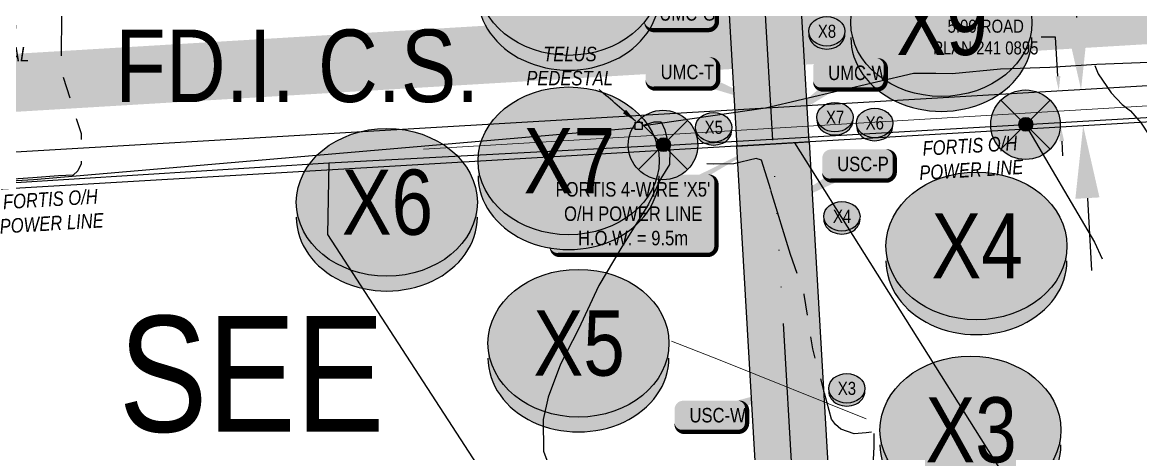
# Model space of a CAD drawing. Extents: x 312545 to 320442, y 5540407 to 5546054.
# Drawn here: x 316185.4 to 316339.9, y 5541299.6 to 5541359.2 of the extents above; entities that cross this region are included whole.
import ezdxf
from ezdxf.enums import TextEntityAlignment as Align

# ---------------------------------------------------------------- set-up
doc = ezdxf.new("R2010")
doc.units = 0
doc.header["$LTSCALE"] = 5
doc.header["$PDSIZE"] = 0.5
doc.linetypes.add('COOP2', pattern=[10, 5, -1, 0, -1, 0, -1, 0, -1, 0, -1])
doc.linetypes.add('POWERLINE5', pattern=[7.8, 2.4, -0.6, 0.6, -0.6, 0.6, -0.6, 2.4])
doc.layers.get('Defpoints').update_dxf_attribs({"color": 9})
for name, color, linetype in [('AS-POWER', 104, 'foc-POWER'), ('AS-POWER-EXISTING', 72, 'POWERLINE5'), ('AS-POWER-EXISTING-1000', 72, 'POWERLINE5'), ('AS-POWER-EXISTING-PP', 72, 'Continuous'), ('AS-POWER-EXISTING-PP-1000', 72, 'Continuous'), ('AS-POWER-T-1000', 104, 'Continuous'), ('AS-ROADS', 254, 'Continuous'), ('AS-TELEPHONE', 224, 'foc-TEL'), ('AS-TELEPHONE-T-1000', 224, 'Continuous'), ('DETAIL-T', 7, 'Continuous'), ('L-MON', 1, 'Continuous'), ('L-SEC', 7, 'Continuous'), ('L-TITLEDB', 4, 'Continuous'), ('L-TITLEDB-T', 4, 'Continuous'), ('L-TITLEDB-T-1000', 4, 'Continuous'), ('P-APEX RECON PAY ITEMS-1000', 240, 'Continuous'), ('P-APEX RECON-URBAN', 30, 'COOP2'), ('P-APEX RECON-WORK AREA', 104, 'Continuous'), ('P-CROSSINGS', 250, 'Continuous'), ('P-CROSSINGS-1000', 250, 'Continuous')]:
    doc.layers.add(name, color=color, linetype=linetype)
doc.layers.add('AS-WATER PIPE', color=7, linetype='foc-WATER', lineweight=9, true_color=0x8ac4ff)
doc.layers.add('P-APEX RECON-TO BE DRILLED-H', color=7, linetype='Continuous', true_color=0xffafe1)
doc.styles.add('1.8', font='ARIALN.TTF', dxfattribs={"height": 1.8})
doc.styles.add('175L', font='ARIALN.TTF', dxfattribs={"height": 10})
doc.styles.add('80', font='ARIALN.TTF', dxfattribs={"height": 10})
doc.styles.add('80CG', font='ARIALN.TTF', dxfattribs={"height": 10})
doc.styles.add('Crossing', font='ARIALN.TTF', dxfattribs={"height": 10})
doc.styles.add('foc-LtypeFont', font='ARIALN.TTF', dxfattribs={"height": 7.35})
doc.linetypes.add('foc-POWER', pattern='A,6,-1,["P",foc-LtypeFont,S=0.2,R=0,X=-0.625,Y=-0.75],-1.24,4', length=12.24)
doc.linetypes.add('foc-TEL', pattern='A,2,-1,["T",foc-LtypeFont,S=0.2,R=0,X=-0.425,Y=-0.75],-1.24,8', length=12.24)
doc.linetypes.add('foc-WATER', pattern='A,10,-1,["W",foc-LtypeFont,S=0.2,R=0,X=-0.425,Y=-0.75],-2', length=13)
doc.dimstyles.new('Compass 1 000', dxfattribs={"dimtxt": 1.8, "dimasz": 2, "dimexe": 0.2, "dimexo": 0.0625, "dimgap": 0.5, "dimtad": 0, "dimtih": 1, "dimtoh": 1, "dimzin": 0, "dimdsep": 46, "dimtxsty": '1.8', "dimcen": 0.1, "dimse1": 1, "dimse2": 1, "dimclrd": 256, "dimclrt": 256, "dimaunit": 1, "dimadec": 4, "dimazin": 0, "dimtfac": 0.06, "dimtofl": 0, "dimtmove": 0, "dimatfit": 0, "dimfxl": 0.2, "dimtolj": 1, "dimtzin": 0, "dimlwd": -1, "dimarcsym": 0})
doc.dimstyles.new('Compass 5 000', dxfattribs={"dimscale": 5, "dimtxt": 9, "dimasz": 2, "dimexe": 0.2, "dimexo": 0.0625, "dimgap": 0.5, "dimtad": 0, "dimtih": 1, "dimtoh": 1, "dimzin": 0, "dimdsep": 46, "dimtxsty": '80CG', "dimcen": 0.1, "dimse1": 1, "dimse2": 1, "dimclrd": 256, "dimclrt": 256, "dimaunit": 1, "dimadec": 4, "dimazin": 0, "dimtfac": 0.06, "dimtofl": 0, "dimtmove": 0, "dimatfit": 1, "dimfxl": 0.2, "dimtolj": 1, "dimtzin": 0, "dimlwd": -1, "dimarcsym": 0})

# ---------------------------------------------------------------- blocks, each defined once
blk = doc.blocks.new('POWERPOLE')
h = blk.add_hatch(color=255)
edge = h.paths.add_edge_path()
edge.add_arc((0, 0), 0.96, 0, 360)
at = {"linetype": 'Continuous'}
for p, q in [((0.679, -0.679), (-0.679, 0.679)), ((-0.679, -0.679), (0.679, 0.679))]:
    blk.add_line(p, q, dxfattribs=at)
blk.add_circle((0, 0), 0.96, dxfattribs=at)
blk = doc.blocks.new('*D428')
at = {"layer": 'Defpoints', "color": 0, "transparency": 16777216}
for p in [(316328.56, 5541349.75), (316328.85, 5541349.76), (316329.14, 5541344.77)]:
    blk.add_point(p, dxfattribs=at)
at = {"layer": 'L-TITLEDB-T-1000', "transparency": 16777216}
for p, q in [((316328.13, 5541357.14), (316326.13, 5541357.14)), ((316328.45, 5541351.74), (316328.13, 5541357.14)), ((316328.97, 5541342.76), (316329.09, 5541340.76))]:
    blk.add_line(p, q, dxfattribs=at)
for points in [[(316328.78, 5541351.76), (316328.11, 5541351.72), (316328.56, 5541349.75)], [(316329.3, 5541342.78), (316328.64, 5541342.74), (316328.85, 5541344.76)]]:
    blk.add_solid(points, dxfattribs=at)
at = {"layer": 'L-TITLEDB-T-1000', "transparency": 16777216, "insert": (316318.47, 5541357.14), "char_height": 1.8, "attachment_point": 5, "style": '1.8'}
blk.add_mtext('\\A1;5.00 ROAD\\PPLAN 241 0895', dxfattribs=at)
blk = doc.blocks.new('*D1707')
at = {"layer": 'Defpoints', "color": 0, "transparency": 16777216}
for p in [(316322.24, 5541349.32), (316331.93, 5541344.88), (316322.53, 5541344.33)]:
    blk.add_point(p, dxfattribs=at)
at = {"layer": 'L-TITLEDB-T', "transparency": 16777216}
for p, q in [((316325.12, 5541461.07), (316315.12, 5541461.07)), ((316331.05, 5541359.86), (316325.12, 5541461.07)), ((316332.51, 5541334.9), (316333.1, 5541324.92))]:
    blk.add_line(p, q, dxfattribs=at)
for points in [[(316332.71, 5541359.95), (316329.39, 5541359.76), (316331.64, 5541349.87)], [(316334.18, 5541335), (316330.85, 5541334.8), (316331.93, 5541344.88)]]:
    blk.add_solid(points, dxfattribs=at)
at = {"layer": 'L-TITLEDB-T', "transparency": 16777216, "insert": (316272.85, 5541461.07), "char_height": 10, "attachment_point": 5, "style": '80CG'}
blk.add_mtext('\\A1;5.00 ROAD\\PPLAN 241 0895', dxfattribs=at)
blk = doc.blocks.new('*U1807')
h = blk.add_hatch(color=255)
edge = h.paths.add_edge_path()
edge.add_line((-51.5, -28.5), (51.5, -28.5))
edge.add_arc((51.5, -22.5), 6, 270, 360)
edge.add_line((57.5, -22.5), (57.5, 21))
edge.add_arc((51.5, 21), 6, 0, 90)
edge.add_line((51.5, 27), (-51.5, 27))
edge.add_arc((-51.5, 21), 6, 90, 180)
edge.add_line((-57.5, 21), (-57.5, -22.5))
edge.add_arc((-51.5, -22.5), 6, 180, 270)
at = {"color": 104, "flags": 128}
blk.add_lwpolyline([(96.71, 52.25, 0, 7.5, 0), (0, 0, 0, 0, 0)], format="xyseb", dxfattribs=at)
blk.add_lwpolyline([(-51.5, -28.5, 3, 3, 0), (51.5, -28.5, 3, 3, 0.414214), (57.5, -22.5, 3, 3, 0), (57.5, 21, 3, 0, 0.414214), (51.5, 27, 0, 0, 0), (-51.5, 27, 0, 0, 0.414214), (-57.5, 21, 0, 0, 0), (-57.5, -22.5, 0, 3, 0.414214)], format="xyseb", close=True, dxfattribs=at)
at = {"color": 104, "style": '80'}
blk.add_attdef('ENTER_TEXT_001', (-26.85, -4.92), '', height=10, dxfattribs=at)
blk = doc.blocks.new('*U1816')
at = {"true_color": 0xffffa8}
h = blk.add_hatch(color=51, dxfattribs=at)
edge = h.paths.add_edge_path()
edge.add_line((-19, -11.5), (19, -11.5))
edge.add_arc((19, -5.5), 6, 270, 360)
edge.add_line((25, -5.5), (25, 4))
edge.add_arc((19, 4), 6, 0, 90)
edge.add_line((19, 10), (-19, 10))
edge.add_arc((-19, 4), 6, 90, 180)
edge.add_line((-25, 4), (-25, -5.5))
edge.add_arc((-19, -5.5), 6, 180, 270)
at = {"color": 240, "flags": 128}
blk.add_lwpolyline([(-19, -11.5, 3, 3, 0), (19, -11.5, 3, 3, 0.414214), (25, -5.5, 3, 3, 0), (25, 4, 3, 0, 0.414214), (19, 10, 0, 0, 0), (-19, 10, 0, 0, 0.414214), (-25, 4, 0, 0, 0), (-25, -5.5, 0, 3, 0.414214)], format="xyseb", close=True, dxfattribs=at)
for points in [[(61.55, -23.68, 0, 10, 0), (0, 0, 5, 5, 0)], [(5.45, -7.08, 0, 10, 0), (0, 0, 5, 5, 0)]]:
    blk.add_lwpolyline(points, format="xyseb", dxfattribs=at)
at = {"color": 4, "style": '80'}
blk.add_attdef('OTHER_001', (-14.7, -5), '', height=10, dxfattribs=at)
blk = doc.blocks.new('*U1818')
at = {"true_color": 0xffffa8}
h = blk.add_hatch(color=51, dxfattribs=at)
edge = h.paths.add_edge_path()
edge.add_line((-19, -11.5), (19, -11.5))
edge.add_arc((19, -5.5), 6, 270, 360)
edge.add_line((25, -5.5), (25, 4))
edge.add_arc((19, 4), 6, 0, 90)
edge.add_line((19, 10), (-19, 10))
edge.add_arc((-19, 4), 6, 90, 180)
edge.add_line((-25, 4), (-25, -5.5))
edge.add_arc((-19, -5.5), 6, 180, 270)
at = {"color": 240, "flags": 128}
for points in [[(57.11, 22.12, 0, 10, 0), (0, 0, 5, 5, 0)], [(5.45, -7.08, 0, 10, 0), (0, 0, 5, 5, 0)]]:
    blk.add_lwpolyline(points, format="xyseb", dxfattribs=at)
blk.add_lwpolyline([(-19, -11.5, 3, 3, 0), (19, -11.5, 3, 3, 0.414214), (25, -5.5, 3, 3, 0), (25, 4, 3, 0, 0.414214), (19, 10, 0, 0, 0), (-19, 10, 0, 0, 0.414214), (-25, 4, 0, 0, 0), (-25, -5.5, 0, 3, 0.414214)], format="xyseb", close=True, dxfattribs=at)
at = {"color": 4, "style": '80'}
blk.add_attdef('OTHER_001', (-14.7, -5), '', height=10, dxfattribs=at)
blk = doc.blocks.new('*U1836')
at = {"true_color": 0xffffa8}
h = blk.add_hatch(color=51, dxfattribs=at)
edge = h.paths.add_edge_path()
edge.add_line((-19, -11.5), (19, -11.5))
edge.add_arc((19, -5.5), 6, 270, 360)
edge.add_line((25, -5.5), (25, 4))
edge.add_arc((19, 4), 6, 0, 90)
edge.add_line((19, 10), (-19, 10))
edge.add_arc((-19, 4), 6, 90, 180)
edge.add_line((-25, 4), (-25, -5.5))
edge.add_arc((-19, -5.5), 6, 180, 270)
at = {"color": 240, "flags": 128}
for points in [[(52.73, 19.35, 0, 10, 0), (0, 0, 5, 5, 0)], [(5.45, -7.08, 0, 10, 0), (0, 0, 5, 5, 0)]]:
    blk.add_lwpolyline(points, format="xyseb", dxfattribs=at)
blk.add_lwpolyline([(-19, -11.5, 3, 3, 0), (19, -11.5, 3, 3, 0.414214), (25, -5.5, 3, 3, 0), (25, 4, 3, 0, 0.414214), (19, 10, 0, 0, 0), (-19, 10, 0, 0, 0.414214), (-25, 4, 0, 0, 0), (-25, -5.5, 0, 3, 0.414214)], format="xyseb", close=True, dxfattribs=at)
at = {"color": 4, "style": '80'}
blk.add_attdef('OTHER_001', (-14.7, -5), '', height=10, dxfattribs=at)
blk = doc.blocks.new('xing2')
h = blk.add_hatch(color=50)
h.dxf.hatch_style = 1
edge = h.paths.add_edge_path()
edge.add_ellipse((0, 0), major_axis=(-12.5, 0), ratio=0.816297, start_angle=0, end_angle=360)
h = blk.add_hatch(color=250)
h.dxf.hatch_style = 1
edge = h.paths.add_edge_path()
edge.add_ellipse((0, -2.05), major_axis=(-12.5, 0), ratio=0.816297, start_angle=0, end_angle=180)
edge.add_line((12.5, -2.05), (12.5, 0))
edge.add_ellipse((0, 0), major_axis=(-12.5, 0), ratio=0.816297, start_angle=0, end_angle=180, ccw=False)
edge.add_line((-12.5, 0), (-12.5, -2.05))
at = {"color": 250}
blk.add_ellipse((0, 0), major_axis=(-12.5, 0), ratio=0.816297, dxfattribs=at)
blk.add_ellipse((0, -2.05), major_axis=(-12.5, 0), ratio=0.816297, start_param=0, end_param=3.141593, dxfattribs=at)
at = {"color": 250, "style": 'Crossing'}
blk.add_attdef('CROSSING', text='', height=9, dxfattribs=at).set_placement((0.09, 0.02), align=Align.MIDDLE_CENTER)
at = {"color": 250, "style": 'Crossing', "flags": 1}
for tag, p in [('OWNER', (0.09, -12.49)), ('DESCRIPTION', (0.09, -25.77)), ('LOCATION', (0.09, -39.3)), ('DWG_REF', (0.09, -52.84))]:
    blk.add_attdef(tag, text='', height=9, dxfattribs=at).set_placement(p, align=Align.MIDDLE_CENTER)
blk = doc.blocks.new('*U1837')
at = {"true_color": 0xffffa8}
h = blk.add_hatch(color=51, dxfattribs=at)
edge = h.paths.add_edge_path()
edge.add_line((-19, -11.5), (19, -11.5))
edge.add_arc((19, -5.5), 6, 270, 360)
edge.add_line((25, -5.5), (25, 4))
edge.add_arc((19, 4), 6, 0, 90)
edge.add_line((19, 10), (-19, 10))
edge.add_arc((-19, 4), 6, 90, 180)
edge.add_line((-25, 4), (-25, -5.5))
edge.add_arc((-19, -5.5), 6, 180, 270)
at = {"color": 240, "flags": 128}
blk.add_lwpolyline([(-19, -11.5, 3, 3, 0), (19, -11.5, 3, 3, 0.414214), (25, -5.5, 3, 3, 0), (25, 4, 3, 0, 0.414214), (19, 10, 0, 0, 0), (-19, 10, 0, 0, 0.414214), (-25, 4, 0, 0, 0), (-25, -5.5, 0, 3, 0.414214)], format="xyseb", close=True, dxfattribs=at)
for points in [[(-56.15, -31.25, 0, 10, 0), (0, 0, 5, 5, 0)], [(5.45, -7.08, 0, 10, 0), (0, 0, 5, 5, 0)]]:
    blk.add_lwpolyline(points, format="xyseb", dxfattribs=at)
at = {"color": 4, "style": '80'}
blk.add_attdef('OTHER_001', (-14.7, -5), '', height=10, dxfattribs=at)
blk = doc.blocks.new('*U1865')
at = {"true_color": 0xffffa8}
h = blk.add_hatch(color=51, dxfattribs=at)
edge = h.paths.add_edge_path()
edge.add_line((-19, -11.5), (19, -11.5))
edge.add_arc((19, -5.5), 6, 270, 360)
edge.add_line((25, -5.5), (25, 4))
edge.add_arc((19, 4), 6, 0, 90)
edge.add_line((19, 10), (-19, 10))
edge.add_arc((-19, 4), 6, 90, 180)
edge.add_line((-25, 4), (-25, -5.5))
edge.add_arc((-19, -5.5), 6, 180, 270)
at = {"color": 240, "flags": 128}
blk.add_lwpolyline([(-19, -11.5, 3, 3, 0), (19, -11.5, 3, 3, 0.414214), (25, -5.5, 3, 3, 0), (25, 4, 3, 0, 0.414214), (19, 10, 0, 0, 0), (-19, 10, 0, 0, 0.414214), (-25, 4, 0, 0, 0), (-25, -5.5, 0, 3, 0.414214)], format="xyseb", close=True, dxfattribs=at)
for points in [[(-53.27, -38.07, 0, 10, 0), (0, 0, 5, 5, 0)], [(5.45, -7.08, 0, 10, 0), (0, 0, 5, 5, 0)]]:
    blk.add_lwpolyline(points, format="xyseb", dxfattribs=at)
at = {"color": 4, "style": '80'}
blk.add_attdef('OTHER_001', (-14.7, -5), '', height=10, dxfattribs=at)

msp = doc.modelspace()

# ---------------------------------------------------------------- hatches: boundary and pattern name
at = {"layer": 'P-APEX RECON-TO BE DRILLED-H'}
h = msp.add_hatch(color=256, dxfattribs=at)
h.dxf.hatch_style = 1
h.paths.add_polyline_path([(316283.693, 5541242.795), (316297.399, 5541285.436), (316290.587, 5541402.937), (316280.601, 5541402.358), (316287.305, 5541286.72), (316274.169, 5541245.856)])

# ---------------------------------------------------------------- linework, layer by layer
at = {"layer": 'AS-POWER', "flags": 128}
for points in [[(316273.804, 5541342.164), (316323.974, 5541345.048), (316412.052, 5541350.202), (316484.466, 5541354.639)], [(316323.964, 5541345.036), (316333.515, 5541328.835), (316334.541, 5541326.505)], [(315568.98, 5541318.502), (315791.373, 5541331.912), (315792.04, 5541312.982), (315874.848, 5541318.006), (315957.616, 5541323.027), (316040.364, 5541328.046), (316123.251, 5541333.075), (316174.903, 5541336.48), (316227.728, 5541339.774), (316273.886, 5541342.231)], [(316227.728, 5541339.774), (316227.55, 5541329.894)], [(316227.56, 5541329.895), (316255.087, 5541287.462)]]:
    msp.add_lwpolyline(points, dxfattribs=at)
at = {"layer": 'AS-POWER-EXISTING', "flags": 128}
for points in [[(316190.545, 5541366.559), (316190.443, 5541364.49), (316190.791, 5541360.173), (316190.739, 5541352.517), (316193.501, 5541343.803), (316193.511, 5541340.865), (316193.52, 5541339.616), (316193.08, 5541338.665), (316192.397, 5541338.081), (316190.406, 5541337.958), (316186.856, 5541337.698), (316182.77, 5541337.442), (316179.516, 5541337.204), (316175.785, 5541336.456)], [(316302.69, 5541302.558), (316301.967, 5541302.465), (316300.296, 5541302.342), (316298.433, 5541302.998), (316297.719, 5541303.621), (316297.149, 5541304.359), (316296.208, 5541307.964), (316294.576, 5541314.078), (316293.399, 5541321.598), (316291.505, 5541327.132), (316287.505, 5541340.161), (316286.745, 5541340.363), (316283.695, 5541339.627), (316280.903, 5541339.572), (316279.665, 5541339.636)], [(316303.021, 5541302.392), (316303.032, 5541300.52), (316302.811, 5541297), (316302.61, 5541291.362), (316302.507, 5541286.833), (316302.685, 5541279.255), (316302.681, 5541272.462), (316302.575, 5541265.366), (316302.628, 5541258.793), (316303.229, 5541254.123), (316303.792, 5541249.887)]]:
    msp.add_lwpolyline(points, dxfattribs=at)
at = {"layer": 'AS-ROADS', "const_width": 8.003, "flags": 128}
msp.add_lwpolyline([(315570.924, 5541314.139), (317413.601, 5541424.332)], dxfattribs=at)
at = {"layer": 'AS-TELEPHONE', "flags": 128}
for points in [[(316270.963, 5541344.876), (316288.055, 5541347.364), (316308.474, 5541352.184), (316311.589, 5541352.173), (316313.813, 5541352.105), (316320.498, 5541352.767), (316327.32, 5541352.981), (316333.8, 5541353.41), (316342.195, 5541353.733), (316346.654, 5541354.86), (316353.306, 5541354.953), (316359.769, 5541355.34), (316368.891, 5541355.7), (316381.195, 5541356.56), (316389.152, 5541356.501), (316394.458, 5541356.081), (316399.582, 5541356.501), (316406.39, 5541357.218), (316406.844, 5541356.832), (316407.107, 5541355.961), (316407.514, 5541353.654)], [(316333.519, 5541353.235), (316334.001, 5541352.05), (316335.791, 5541349.452), (316337.322, 5541347.854), (316338.486, 5541346.961), (316339.945, 5541345.264), (316344.946, 5541337.591), (316348.856, 5541331.724), (316351.747, 5541327.068), (316356.518, 5541318.502), (316360.221, 5541311.897), (316362.195, 5541308.703), (316363.843, 5541304.806), (316366.369, 5541298.211), (316366.483, 5541295.771), (316366.702, 5541294.701), (316369.327, 5541291.188)], [(316271.15, 5541344.989), (316272.654, 5541345.455), (316273.636, 5541345.46), (316274.125, 5541344.31), (316274.822, 5541341.514), (316274.778, 5541339.522), (316273.588, 5541337.613), (316271.888, 5541334.07), (316268.061, 5541327.944), (316265.048, 5541322.832), (316262.212, 5541316.807), (316259.735, 5541311.961), (316258.04, 5541307.378), (316257.329, 5541304.292), (316257.366, 5541299.953), (316258.798, 5541296.138), (316259.993, 5541293.711), (316260.031, 5541291.099), (316261.031, 5541287.988), (316261.82, 5541288.104), (316270.641, 5541288.98), (316272.892, 5541289.611), (316275.214, 5541290.251), (316276.009, 5541290.814), (316275.806, 5541293.271)], [(315691.687, 5541308.432), (316186.938, 5541337.458), (316269.916, 5541344.617)]]:
    msp.add_lwpolyline(points, dxfattribs=at)
msp.add_lwpolyline([(316271.026, 5541344.384), (316270.026, 5541344.384), (316270.026, 5541345.384), (316271.026, 5541345.384)], close=True, dxfattribs=at)
at = {"layer": 'AS-WATER PIPE', "flags": 128}
for points in [[(316240.813, 5541341.647), (317197.518, 5541398.972), (317338.162, 5541407.274)], [(316275.065, 5541315.154), (316281.545, 5541312.582), (316301.969, 5541304.406)]]:
    msp.add_lwpolyline(points, dxfattribs=at)
at = {"layer": 'L-SEC', "flags": 128}
msp.add_lwpolyline([(316397.503, 5541353.735), (315691.419, 5541312.353)], dxfattribs=at)
at = {"layer": 'L-TITLEDB', "flags": 128}
msp.add_lwpolyline([(316399.466, 5541348.84), (315691.712, 5541307.359)], dxfattribs=at)
at = {"layer": 'L-TITLEDB'}
msp.add_lwpolyline([(316292.073, 5541342.546), (316515.793, 5540987.078)], dxfattribs=at)
at = {"layer": 'P-APEX RECON-URBAN', "flags": 128}
msp.add_lwpolyline([(316278.931, 5541244.325), (316292.352, 5541286.078), (316285.594, 5541402.648)], dxfattribs=at)
at = {"layer": 'P-APEX RECON-WORK AREA', "flags": 128}
for points in [[(316294.081, 5541342.663), (316292.338, 5541372.743), (316282.351, 5541372.158), (316284.095, 5541342.078)], [(316294.081, 5541342.663), (316297.399, 5541285.436), (316283.693, 5541242.795), (316274.169, 5541245.856), (316287.305, 5541286.72), (316284.095, 5541342.078)]]:
    msp.add_lwpolyline(points, close=True, dxfattribs=at)

# ---------------------------------------------------------------- block references
at = {"layer": 'AS-POWER-EXISTING-PP', "color": 2, "xscale": 5.001580479999994, "yscale": 5.001580479999994, "zscale": 5.001580479999994}
for p in [(316323.964, 5541345.036), (316273.886, 5541342.231)]:
    msp.add_blockref('POWERPOLE', p, dxfattribs=at)
at = {"layer": 'AS-POWER-EXISTING-PP-1000', "color": 2}
for p in [(316324.005, 5541345.092), (316273.943, 5541342.288)]:
    msp.add_blockref('POWERPOLE', p, dxfattribs=at)
at = {"layer": 'P-APEX RECON PAY ITEMS-1000', "xscale": 0.2001664926837859, "yscale": 0.2001664926837859, "zscale": 0.2001664926837859}
for name, p, values in [('*U1818', (316276.334, 5541360.417), {'OTHER_001': 'UMC-G'}), ('*U1816', (316276.507, 5541352.328), {'OTHER_001': 'UMC-T'}), ('*U1865', (316299.651, 5541352.209), {'OTHER_001': 'UMC-W'}), ('*U1837', (316300.896, 5541339.618), {'OTHER_001': 'USC-P'}), ('*U1836', (316280.492, 5541304.911), {'OTHER_001': 'USC-W'})]:
    msp.add_blockref(name, p, dxfattribs=at).add_auto_attribs(values)
at = {"layer": 'P-CROSSINGS', "xscale": 1.000316096, "yscale": 1.000316096, "zscale": 1.000316096}
for p, values in [((316260.855, 5541364.829), {'CROSSING': 'X8'}), ((316312.339, 5541359.145), {'CROSSING': 'X9'}), ((316260.855, 5541340.046), {'CROSSING': 'X7'}), ((316235.74, 5541334.317), {'CROSSING': 'X6'}), ((316317.189, 5541328.297), {'CROSSING': 'X4'}), ((316262.214, 5541314.853), {'CROSSING': 'X5'}), ((316316.36, 5541302.863), {'CROSSING': 'X3'})]:
    msp.add_blockref('xing2', p, dxfattribs=at).add_auto_attribs(values)
at = {"layer": 'P-CROSSINGS-1000'}
for p, xscale, yscale, zscale, values in [((316296.523, 5541357.947), 0.1999999999999999, 0.1999999999999999, 0.1999999999999999, {'CROSSING': 'X8'}), ((316297.645, 5541346.084), 0.1999999999999999, 0.1999999999999999, 0.1999999999999999, {'CROSSING': 'X7'}), ((316280.885, 5541344.676), 0.1999999999999999, 0.1999999999999999, 0.1999999999999999, {'CROSSING': 'X5'}), ((316303.126, 5541345.273), 0.2000632192, 0.2000632192, 0.2000632192, {'CROSSING': 'X6'}), ((316298.603, 5541332.379), 0.1999999999999999, 0.1999999999999999, 0.1999999999999999, {'CROSSING': 'X4'}), ((316299.277, 5541308.616), 0.1999999999999999, 0.1999999999999999, 0.1999999999999999, {'CROSSING': 'X3'})]:
    msp.add_blockref('xing2', p, dxfattribs=dict(at, xscale=xscale, yscale=yscale, zscale=zscale)).add_auto_attribs(values)
ref = msp.add_blockref('*U1807', (316269.766, 5541332.749), dxfattribs=dict(at, xscale=0.1999999999999999, yscale=0.1999999999999999, zscale=0.1999999999999999))
ref.add_attrib('ENTER_TEXT_001', "FORTIS 4-WIRE 'X5'", (316259.04, 5541335.117), dxfattribs={"layer": '0', "color": 104, "height": 2, "style": '80'})
ref.add_attrib('ENTER_TEXT_002', 'O/H POWER LINE', (316260.222, 5541331.749), dxfattribs={"layer": '0', "color": 104, "height": 2, "style": '80'})
ref.add_attrib('ENTER_TEXT_003', 'H.O.W. = 9.5m', (316262.144, 5541328.38), dxfattribs={"layer": '0', "color": 104, "height": 2, "style": '80'})

# ---------------------------------------------------------------- texts
at = {"layer": 'AS-POWER-EXISTING-1000', "linetype": 'Continuous', "insert": (316174.315, 5541359.106), "char_height": 1.99937, "attachment_point": 1, "style": '175L'}
msp.add_mtext_dynamic_manual_height_columns('\\pi1.6826;{\\fArial Narrow|b0|i1|c0|p34;POWER\\P\\pi0.067114;PEDESTAL}', width=11.91359, gutter_width=10, heights=[0], dxfattribs=at)
at = {"layer": 'AS-POWER-T-1000', "char_height": 2, "attachment_point": 1, "rotation": 3.47147, "style": '175L'}
for insert in [(316307.758, 5541342.622), (316180.729, 5541335.239)]:
    msp.add_mtext_dynamic_manual_height_columns('\\pi1.9247;{\\fArial Narrow|b0|i1|c0|p34;FORTIS O/H\\P\\pi1.274;POWER LINE}', width=16.9245, gutter_width=50, heights=[0], dxfattribs=dict(at, insert=insert))
at = {"layer": 'AS-TELEPHONE-T-1000', "insert": (316254.942, 5541355.808), "char_height": 1.99937, "attachment_point": 1, "style": '175L'}
msp.add_mtext_dynamic_manual_height_columns('\\pi2.402;{\\fArial Narrow|b0|i1|c0|p34;TELUS\\P\\pi0.067114;PEDESTAL}', width=11.91359, gutter_width=10, heights=[0], dxfattribs=at)
at = {"layer": 'DETAIL-T', "color": 3, "insert": (316217.06, 5541283.941), "char_height": 16.0051, "width": 116.69066, "attachment_point": 5, "style": '80CG'}
msp.add_mtext("SEE\\PDETAIL\\P'B'", dxfattribs=at)
at = {"layer": 'L-MON', "insert": (316198.209, 5541358.183), "char_height": 10.0032, "attachment_point": 1, "style": '175L'}
msp.add_mtext_dynamic_manual_height_columns('FD.I. C.S.', width=49.40423, gutter_width=50, heights=[0], dxfattribs=at)

# ---------------------------------------------------------------- dimensions: what is measured, and where the dimension line sits
at = {"layer": 'L-TITLEDB-T'}
dim = msp.add_linear_dim(base=(316331.928, 5541344.881), p1=(316322.239, 5541349.324), p2=(316322.531, 5541344.331), angle=273.35417, text='5.00 ROAD\\PPLAN 241 0895', dimstyle='Compass 5 000', dxfattribs=at)
dim.commit()
dim.dimension.update_dxf_attribs({"geometry": '*D1707', "text_midpoint": (316272.853, 5541461.071), "dimtype": 161})
at = {"layer": 'L-TITLEDB-T-1000', "color": 2}
dim = msp.add_linear_dim(base=(316328.562, 5541349.746), p1=(316329.14, 5541344.772), p2=(316328.847, 5541349.763), angle=93.35415, text='5.00 ROAD\\PPLAN 241 0895', dimstyle='Compass 1 000', dxfattribs=at)
dim.commit()
dim.dimension.update_dxf_attribs({"geometry": '*D428', "text_midpoint": (316318.471, 5541357.141), "dimtype": 161})

# ---------------------------------------------------------------- leaders
at = {"layer": 'AS-TELEPHONE-T-1000', "path_type": 1}
msp.add_leader([(316270.084, 5541345.548), (316265.055, 5541349.914)], dimstyle='Compass 1 000', override={"dimgap": 0.5, "dimtad": 0}, dxfattribs=at)

doc.saveas('drawing.dxf')
